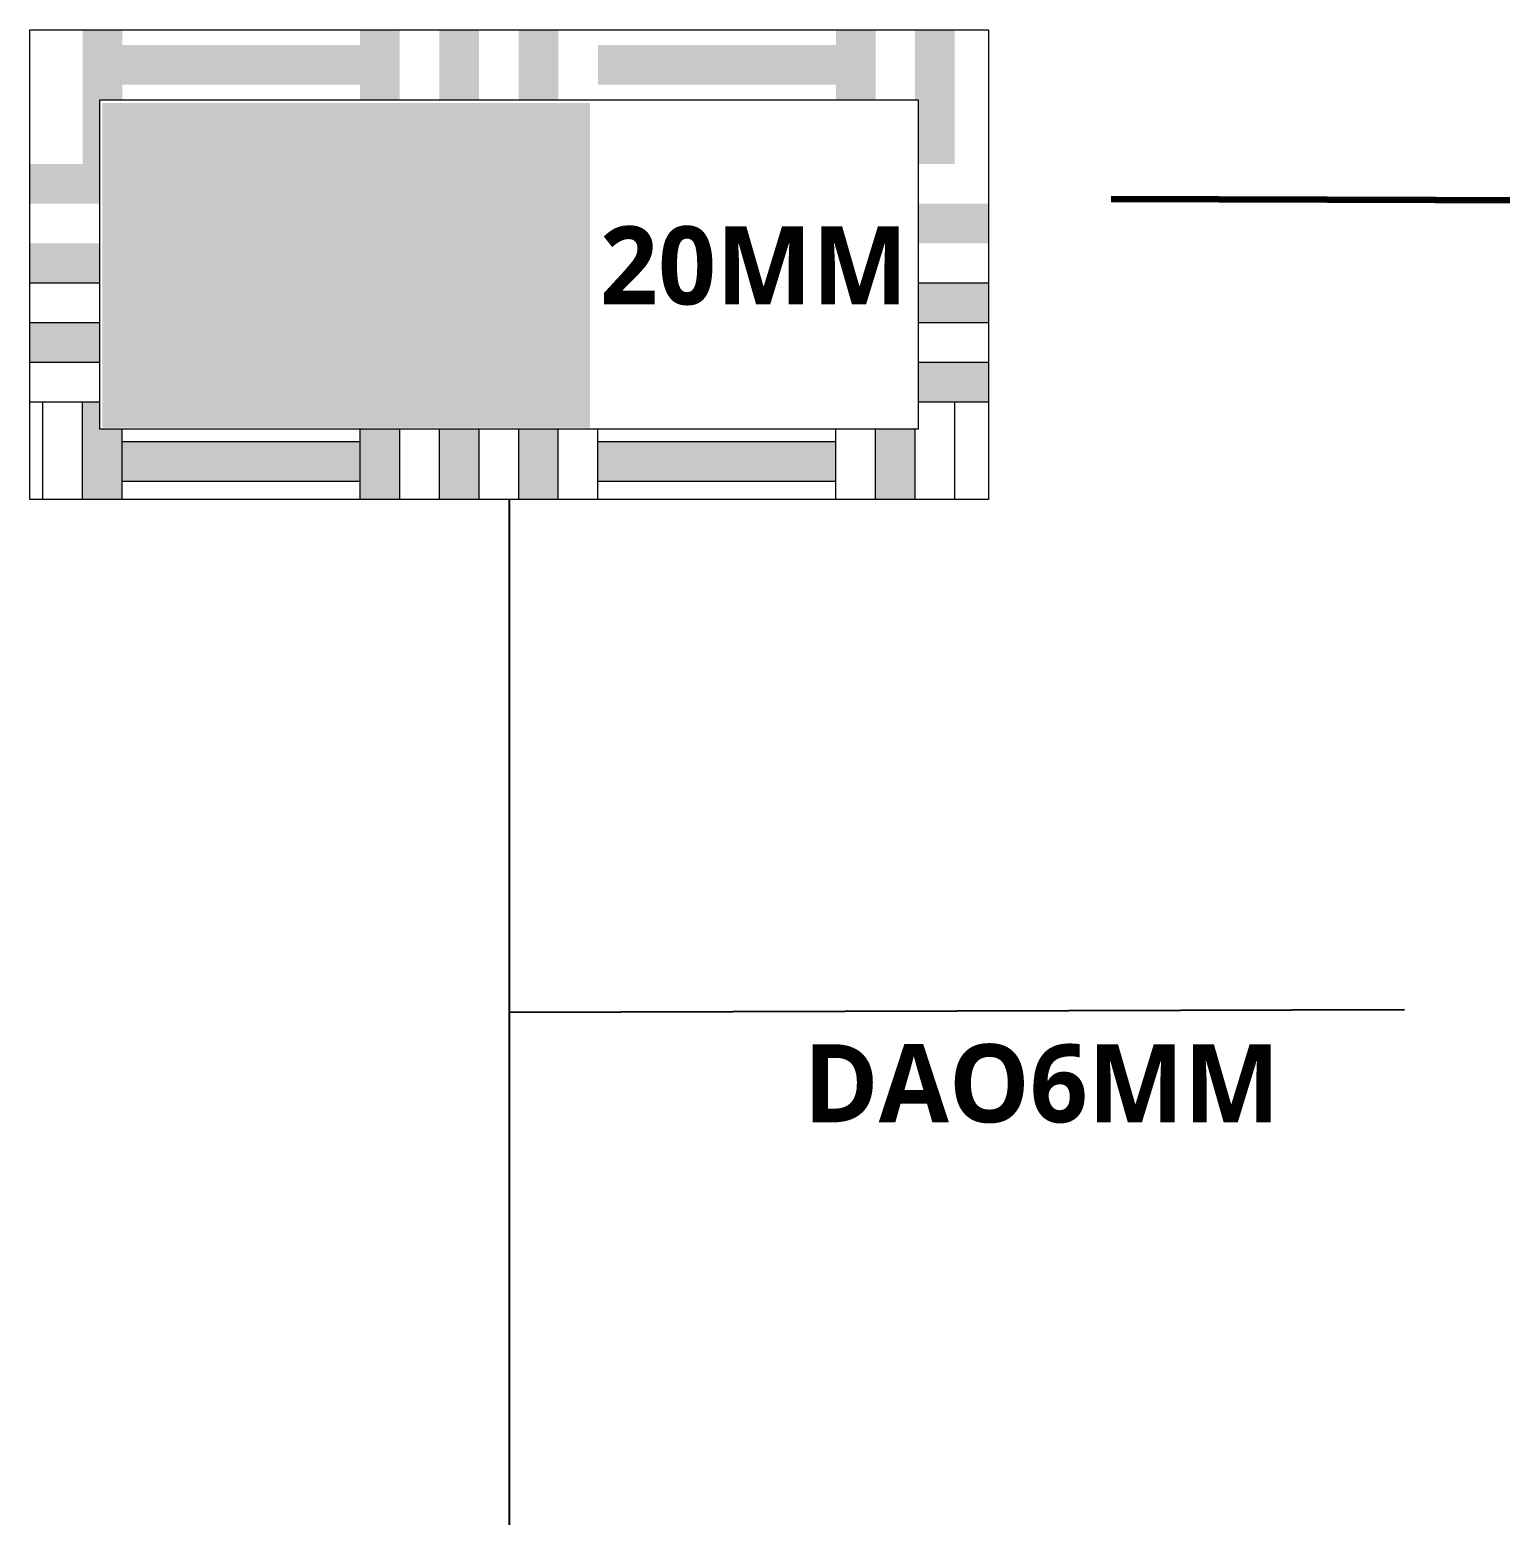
# Model space of a CAD drawing. Header units: millimetres. Extents: x -10628 to 24720, y -21829 to 4032.
# Drawn here: x 3317 to 5201, y -14251 to -12347 of the extents above; entities that cross this region are included whole.
import ezdxf

# ---------------------------------------------------------------- set-up
doc = ezdxf.new("R2010")
doc.units = ezdxf.units.MM
doc.layers.add('layer mau', color=7, linetype='Continuous')
doc.styles.add('MtXpl_Yu_Gothic_UI_S_2', font='')
doc.styles.add('truonmanhha', font='eurr____.ttf', dxfattribs={"width": 0.8})
doc.styles.get('MtXpl_Yu_Gothic_UI_S_2').set_extended_font_data('Yu Gothic UI Semilight', bold=True)
doc.dimstyles.new('ISO-25', dxfattribs={"dimtxt": 30, "dimasz": 2.5, "dimexe": 1.25, "dimexo": 0.625, "dimtad": 1, "dimtxsty": 'truonmanhha', "dimcen": 2.5, "dimadec": 0, "dimazin": 0, "dimtfac": 1, "dimtmove": 0, "dimatfit": 3, "dimfxl": 1, "dimarcsym": 0})

msp = doc.modelspace()

# ---------------------------------------------------------------- hatches: boundary and pattern name
at = {"layer": 'layer mau', "true_color": 0x3ea611}
h = msp.add_hatch(color=74, dxfattribs=at)
h.dxf.hatch_style = 1
h.paths.add_polyline_path([(3892.632, -12346.595), (3841.832, -12346.595), (3841.832, -12436.595), (3892.632, -12436.595)])
h.paths.add_polyline_path([(3994.232, -12346.595), (3943.432, -12346.595), (3943.432, -12436.595), (3994.232, -12436.595)])
h.paths.add_polyline_path([(3791.032, -12346.595), (3740.232, -12346.595), (3740.232, -12436.595), (3791.032, -12436.595)])
h.paths.add_polyline_path([(4400.632, -12346.595), (4349.832, -12346.595), (4349.832, -12436.595), (4400.632, -12436.595)])
h.paths.add_polyline_path([(4502.232, -12346.595), (4451.432, -12346.595), (4451.432, -12436.595), (4455.462, -12436.595), (4455.462, -12518.617), (4502.232, -12518.617)])
h.paths.add_polyline_path([(4545.462, -12569.417), (4455.462, -12569.417), (4455.462, -12620.217), (4545.462, -12620.217)])
h.paths.add_polyline_path([(4545.462, -12671.017), (4455.462, -12671.017), (4455.462, -12721.817), (4545.462, -12721.817)])
h.paths.add_polyline_path([(4545.462, -12772.617), (4455.462, -12772.617), (4455.462, -12823.417), (4545.462, -12823.417)])
h.paths.add_polyline_path([(4451.432, -12858.694), (4400.632, -12858.694), (4400.632, -12948.694), (4451.432, -12948.694)])
h.paths.add_polyline_path([(3994.232, -12858.694), (3943.432, -12858.694), (3943.432, -12948.694), (3994.232, -12948.694)])
h.paths.add_polyline_path([(3892.632, -12858.694), (3841.832, -12858.694), (3841.832, -12948.694), (3892.632, -12948.694)])
h.paths.add_polyline_path([(3791.032, -12858.694), (3740.232, -12858.694), (3740.232, -12948.694), (3791.032, -12948.694)])
h.paths.add_polyline_path([(3435.432, -12858.694), (3406.963, -12858.694), (3406.963, -12823.417), (3384.632, -12823.417), (3384.632, -12948.694), (3435.432, -12948.694)])
h.paths.add_polyline_path([(3406.963, -12721.817), (3316.963, -12721.817), (3316.963, -12772.617), (3406.963, -12772.617)])
h.paths.add_polyline_path([(3406.963, -12620.217), (3316.963, -12620.217), (3316.963, -12671.017), (3406.963, -12671.017)])
h.paths.add_polyline_path([(3406.963, -12518.617), (3316.963, -12518.617), (3316.963, -12569.417), (3406.963, -12569.417)])
h.paths.add_polyline_path([(3435.432, -12346.595), (3384.632, -12346.595), (3384.632, -12518.617), (3406.963, -12518.617), (3406.963, -12436.595), (3435.432, -12436.595)])
h.paths.add_polyline_path([(3740.232, -12366.217), (3435.432, -12366.217), (3435.432, -12417.017), (3740.232, -12417.017)])
h.paths.add_polyline_path([(4349.832, -12366.217), (4045.032, -12366.217), (4045.032, -12417.017), (4349.832, -12417.017)])
h.paths.add_polyline_path([(3740.232, -12874.217), (3435.432, -12874.217), (3435.432, -12925.017), (3740.232, -12925.017)])
h.paths.add_polyline_path([(4349.832, -12874.217), (4045.032, -12874.217), (4045.032, -12925.017), (4349.832, -12925.017)])
at = {"layer": 'layer mau'}
h = msp.add_hatch(dxfattribs=at)
h.set_pattern_fill('ANGLE', color=1, scale=0.010449)
h.set_pattern_definition([(0, (2703.18886, -12437.25578), (0, 0.072985859), [0.0530806247, -0.0199052342]), (90, (2703.18886, -12437.25578), (-0.072985859, 4e-18), [0.0530806247, -0.0199052342])])
h.paths.add_polyline_path([(3410.142, -12440.409), (3410.142, -12856.783), (4034.647, -12856.783), (4034.647, -12440.409)])
h.paths.add_polyline_path([(3840.872, -12609.973), (3767.874, -12663.275), (3795.463, -12748.794), (3722.426, -12695.933), (3649.05, -12749.086), (3677.084, -12663.244), (3604.221, -12610.097), (3694.521, -12610.097), (3722.309, -12524.076), (3750.411, -12609.973)], flags=16)
h = msp.add_hatch(dxfattribs=at)
h.set_pattern_fill('ANGLE', color=2, scale=0.010449)
h.set_pattern_definition([(0, (1940.091804, -12751.99323), (0, 0.072985859), [0.0530806247, -0.0199052342]), (90, (1940.091804, -12751.99323), (-0.072985859, 4e-18), [0.0530806247, -0.0199052342])])
h.paths.add_polyline_path([(3649.05, -12749.086), (3722.426, -12695.933), (3795.463, -12748.794), (3767.874, -12663.275), (3840.872, -12609.973), (3750.411, -12609.973), (3722.309, -12524.076), (3694.521, -12610.097), (3604.221, -12610.097), (3677.084, -12663.244)])

# ---------------------------------------------------------------- linework, layer by layer
at = {"color": 1, "lineweight": 211}
msp.add_line((4702.488, -12563.343), (17242.724, -12598.284), dxfattribs=at)
at = {"linetype": 'Continuous', "lineweight": 5}
for p, q in [((3316.963, -12671.017), (3406.963, -12671.017)), ((4455.462, -12671.017), (4545.462, -12671.017)), ((3316.963, -12721.817), (3406.963, -12721.817)), ((4455.462, -12721.817), (4545.462, -12721.817)), ((3316.963, -12772.617), (3406.963, -12772.617)), ((4455.462, -12772.617), (4545.462, -12772.617)), ((3316.963, -12823.417), (3406.963, -12823.417)), ((3333.832, -12948.694), (3333.832, -12823.417)), ((3384.632, -12948.694), (3384.632, -12823.417)), ((4455.462, -12823.417), (4545.462, -12823.417)), ((4502.232, -12948.694), (4502.232, -12823.417)), ((3435.432, -12948.694), (3435.432, -12858.694)), ((3740.232, -12948.694), (3740.232, -12858.694)), ((3791.032, -12948.694), (3791.032, -12858.694)), ((3841.832, -12948.694), (3841.832, -12858.694)), ((3892.632, -12948.694), (3892.632, -12858.694)), ((3943.432, -12948.694), (3943.432, -12858.694)), ((3994.232, -12948.694), (3994.232, -12858.694)), ((4045.032, -12948.694), (4045.032, -12858.694)), ((4349.832, -12948.694), (4349.832, -12858.694)), ((4400.632, -12948.694), (4400.632, -12858.694)), ((4451.432, -12948.694), (4451.432, -12858.694)), ((3435.432, -12874.217), (3740.232, -12874.217)), ((4045.032, -12874.217), (4349.832, -12874.217)), ((3435.432, -12925.017), (3740.232, -12925.017)), ((4045.032, -12925.017), (4349.832, -12925.017))]:
    msp.add_line(p, q, dxfattribs=at)
at = {"lineweight": 5}
for points in [[(4545.462, -12346.595), (4545.462, -12948.694), (3316.963, -12948.694), (3316.963, -12346.595)], [(4455.462, -12436.595), (4455.462, -12858.694), (3406.963, -12858.694), (3406.963, -12436.595)]]:
    msp.add_lwpolyline(points, close=True, dxfattribs=at)

# ---------------------------------------------------------------- texts
at = {"style": 'MtXpl_Yu_Gothic_UI_S_2'}
for s, p in [('20MM', (4047.533, -12698.716)), ('DAO6MM', (4308.392, -13746.968))]:
    msp.add_text(s, height=100, dxfattribs=at).set_placement(p)

# ---------------------------------------------------------------- leaders
at = {"color": 6, "lineweight": 53}
for points in [[(3931.212, -12948.694), (3931.212, -13605.91), (5078.411, -13602.4)], [(3931.212, -13605.91), (3931.212, -15661.519), (5084.71, -15661.519)]]:
    msp.add_leader(points, dimstyle='ISO-25', override={"dimgap": 0.625, "dimtad": 0}, dxfattribs=at)

doc.saveas('drawing.dxf')
